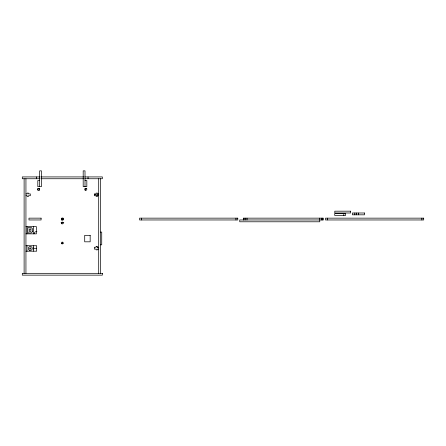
<?xml version="1.0" encoding="UTF-8"?>
<svg xmlns="http://www.w3.org/2000/svg" width="446" height="446" viewBox="0 0 446 446"><rect width="100%" height="100%" fill="white"/><g stroke="black" fill="none" stroke-linecap="round" stroke-linejoin="round"><path stroke-width="0.67" d="M61.927 243.36L62.334 242.83M40.068 176.923L22.3 176.923L22.3 178.74L40.068 178.74M41.088 176.923L83.932 176.923M84.885 176.923L102.335 176.923L102.335 178.74L84.835 178.74M41.183 178.74L83.87 178.74M39.627 180.558L37.804 180.558L37.804 186.623L41.445 186.623L41.445 170.857L39.627 170.857L39.627 186.623M85.008 180.558L86.831 180.558L86.831 186.623L83.19 186.623L83.19 170.857L85.008 170.857L85.008 186.623M86.831 188.441L85.008 188.441L85.008 190.258M25.94 193.899L27.15 193.899L27.15 193.107L28.483 193.107L28.483 193.899L30.306 193.899L30.306 195.716L28.483 195.716L28.483 196.502L27.15 196.502L27.15 195.716L25.94 195.716M98.694 193.899L97.484 193.899L97.484 193.107L96.146 193.107L96.146 193.899L94.329 193.899L94.329 195.716L96.146 195.716L96.146 196.502L97.484 196.502L97.484 195.716L98.694 195.716M94.329 194.445L96.146 194.445L96.146 195.231L97.484 195.231L97.484 194.445L98.694 194.445M62.016 218.15L63.226 218.15L63.226 219.36M63.226 219.967L61.409 219.967L61.409 218.15M61.024 222.805L63.8 222.805M25.94 226.579L36.366 226.579L36.366 233.855L25.94 233.855M100.517 232.093L101.727 232.093L101.727 244.826L100.517 244.826M25.94 245.735L36.672 245.735L36.672 251.193L25.94 251.193M96.146 246.526L97.484 246.465L97.484 247.313L98.694 247.313M97.484 247.251L98.694 247.251M33.389 248.299L36.695 248.299M98.694 249.074L97.484 249.074L97.484 249.86L96.146 249.86L96.146 249.074L94.329 249.074L94.329 247.251L96.146 247.251L96.146 246.465M62.618 242.83L63.02 243.36M421.883 218.15L421.883 219.967M358.456 212.998L358.456 214.816M356.638 212.998L356.638 214.816M354.821 212.998L354.821 214.816M343.805 213.601L343.805 215.424M327.297 218.15L327.297 219.967M322.347 218.15L322.347 219.967M321.588 218.15L321.588 219.967M319.771 218.15L319.771 221.785L239.736 221.785L239.736 219.967L323.372 219.967L323.372 218.15L243.338 218.15L243.338 219.967M247.012 218.15L247.012 219.967M245.194 218.15L245.194 219.967M243.912 218.15L243.912 219.967M235.967 218.15L235.967 219.967M141.382 218.15L141.382 219.967M100.517 178.74L100.517 273.326M98.694 178.74L98.694 273.326M88.04 176.923L88.04 178.74M39.627 190.258L39.627 188.441L37.804 188.441L37.804 190.258M36.594 176.923L36.594 178.74M33.64 245.735L33.64 251.193M33.333 226.579L33.333 233.855M26.966 226.579L26.966 233.855M26.966 245.735L26.966 251.193M25.94 178.74L25.94 273.326M24.117 178.74L24.117 273.326M34.242 233.721A2.124 2.124 0 0 1 36.918 231.669M33.266 247.848A2.815 2.815 0 0 1 33.266 249.08M62.184 243.282C62.552 244.441 63.081 242.462 62.184 243.282M32.424 231.73L31.214 232.946L27.881 232.946L27.881 227.488L31.214 227.488L32.424 228.698L32.424 231.73M350.567 211.175L334.807 211.175L334.807 212.998L350.567 212.998L350.567 211.175M364.521 212.998L352.396 212.998L352.396 214.816L364.521 214.816L364.521 212.998M345.622 213.601L334.712 213.601L334.712 215.424L345.622 215.424L345.622 213.601M41.093 218.15L28.968 218.15L28.968 219.967L41.093 219.967L41.093 218.15M237.785 218.15L139.565 218.15L139.565 219.967L237.785 219.967L237.785 218.15M423.7 218.15L325.48 218.15L325.48 219.967L423.7 219.967L423.7 218.15M30.908 229.004L29.391 229.004L29.391 231.429L30.908 231.429L30.908 229.004M90.164 235.332L84.707 235.332L84.707 241.816L90.164 241.816L90.164 235.332M102.335 273.326L22.3 273.326L22.3 275.143L102.335 275.143L102.335 273.326M61.86 243.795A0.909 0.909 0 0 0 63.226 243.009A0.909 0.909 0 0 0 61.86 242.223A0.909 0.909 0 0 0 61.86 243.795M61.86 223.786A0.909 0.909 0 0 0 63.226 223A0.909 0.909 0 0 0 61.86 222.214A0.909 0.909 0 0 0 61.86 223.786M38.261 190.135A0.909 0.909 0 0 0 39.627 189.349A0.909 0.909 0 0 0 38.261 188.563A0.909 0.909 0 0 0 38.261 190.135M85.465 190.135A0.909 0.909 0 0 0 86.831 189.349A0.909 0.909 0 0 0 85.465 188.563A0.909 0.909 0 0 0 85.465 190.135M61.86 219.845A0.909 0.909 0 0 0 63.226 219.058A0.909 0.909 0 0 0 61.86 218.272A0.909 0.909 0 0 0 61.86 219.845M29.319 250.173A1.968 1.968 0 0 0 32.274 248.467A1.968 1.968 0 0 0 29.319 246.761A1.968 1.968 0 0 0 29.319 250.173M29.999 248.991A0.608 0.608 0 0 0 30.908 248.467A0.608 0.608 0 0 0 29.999 247.943A0.608 0.608 0 0 0 29.999 248.991"/></g></svg>
